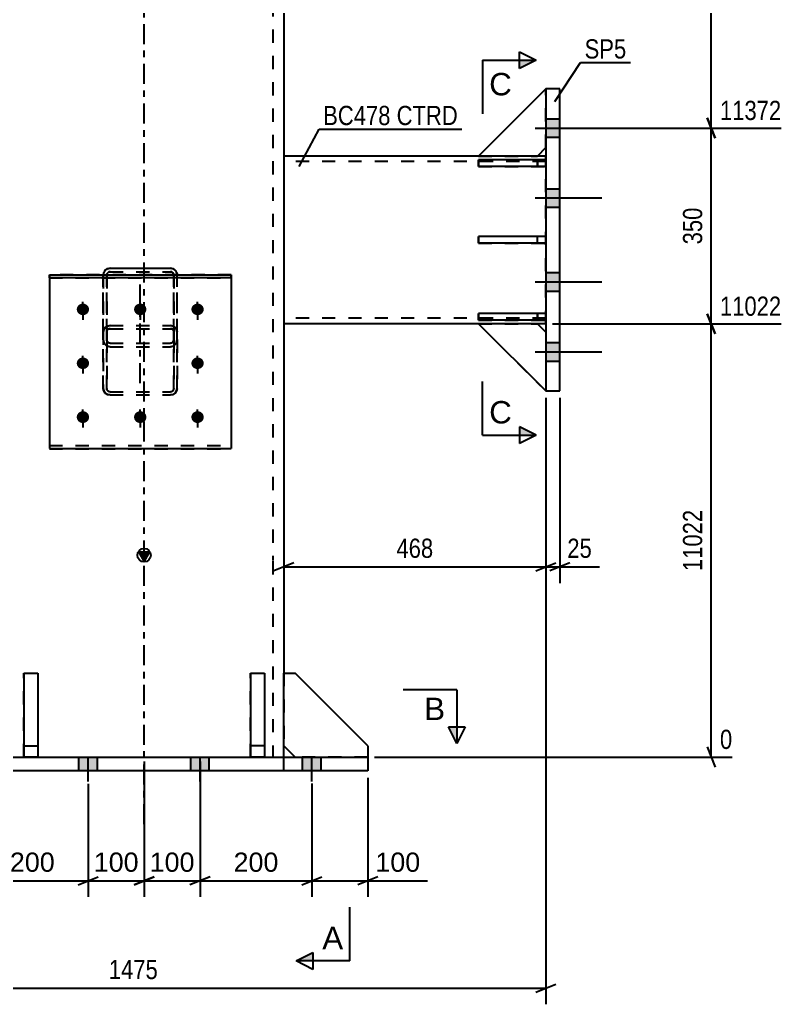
# Model space of a CAD drawing. Header units: millimetres. Extents: x -133 to 461, y -180 to 240.
# Drawn here: x -18.5 to 95.5, y -36.8 to 109.8 of the extents above; entities that cross this region are included whole.
import ezdxf

# ---------------------------------------------------------------- set-up
doc = ezdxf.new("R2010")
doc.units = ezdxf.units.MM
doc.linetypes.add('DXK_LINE_DOT2', pattern=[3.9198, 1.9599, -1.9599])
doc.linetypes.add('DXK_LINE_DOT3', pattern=[5.9187, 2.979, -0.9799, 0.9799, -0.9799])
doc.styles.add('Arial', font='ARIAL.TTF', dxfattribs={"height": 0.2})
doc.styles.add('Arial Narrow', font='ARIALN.TTF', dxfattribs={"height": 0.2})

# ---------------------------------------------------------------- blocks, each defined once
blk = doc.blocks.new('Part-284877717-3312 - 3306')
at = {"color": 2, "linetype": 'Continuous'}
for p, q in [((-14.12, 71.84), (12.96, 71.84)), ((-14.12, 71.39), (-14.12, 71.84)), ((12.96, 71.39), (-14.12, 71.39)), ((-14.12, 71.39), (-14.12, 45.94)), ((12.96, 71.84), (12.96, 71.39)), ((12.96, 71.39), (12.96, 45.94)), ((-14.12, 45.94), (12.96, 45.94))]:
    blk.add_line(p, q, dxfattribs=at)
at = {"color": 7, "linetype": 'DXK_LINE_DOT2'}
for p, q in [((-14.12, 71.84), (-14.12, 71.39)), ((12.96, 71.39), (12.96, 71.84)), ((-14.12, 46.39), (12.96, 46.39))]:
    blk.add_line(p, q, dxfattribs=at)
blk = doc.blocks.new('Part-284877717-3431 - 3306')
at = {"color": 7, "linetype": 'DXK_LINE_DOT2'}
for p, q in [((49.85, 64.53), (58.6, 64.53)), ((59.85, 54.53), (49.85, 64.53)), ((58.6, 64.53), (59.85, 63.28)), ((59.85, 63.28), (59.85, 54.53))]:
    blk.add_line(p, q, dxfattribs=at)
blk = doc.blocks.new('Part-284877717-3430 - 3306')
at = {"color": 7, "linetype": 'DXK_LINE_DOT2'}
for p, q in [((59.85, 77.53), (49.85, 77.53)), ((49.85, 77.53), (49.85, 76.53)), ((49.85, 76.53), (59.85, 76.53)), ((58.6, 76.53), (58.6, 77.53)), ((59.85, 76.53), (59.85, 77.53))]:
    blk.add_line(p, q, dxfattribs=at)
blk = doc.blocks.new('Bolt-284877717-3311 - 3306')
at = {"linetype": 'Continuous'}
for points in [[(-9.12, 67.55), (-8.93, 67.53), (-8.75, 67.47), (-8.58, 67.38), (-8.44, 67.26), (-8.32, 67.12), (-8.25, 66.95), (-8.21, 66.78), (-8.21, 66.6), (-8.25, 66.42), (-8.32, 66.26), (-8.44, 66.11), (-8.58, 65.99), (-8.75, 65.9), (-8.93, 65.84), (-9.12, 65.83), (-9.31, 65.84), (-9.49, 65.9), (-9.66, 65.99), (-9.8, 66.11), (-9.91, 66.26), (-9.99, 66.42), (-10.03, 66.6), (-10.03, 66.78), (-9.99, 66.95), (-9.91, 67.12), (-9.8, 67.26), (-9.66, 67.38), (-9.49, 67.47), (-9.31, 67.53)], [(-0.58, 67.55), (-0.39, 67.53), (-0.2, 67.47), (-0.04, 67.38), (0.1, 67.26), (0.22, 67.12), (0.29, 66.95), (0.33, 66.78), (0.33, 66.6), (0.29, 66.42), (0.22, 66.26), (0.1, 66.11), (-0.04, 65.99), (-0.2, 65.9), (-0.39, 65.84), (-0.58, 65.83), (-0.77, 65.84), (-0.95, 65.9), (-1.12, 65.99), (-1.26, 66.11), (-1.37, 66.26), (-1.45, 66.42), (-1.49, 66.6), (-1.49, 66.78), (-1.45, 66.95), (-1.37, 67.12), (-1.26, 67.26), (-1.12, 67.38), (-0.95, 67.47), (-0.77, 67.53)], [(7.96, 67.55), (8.16, 67.53), (8.34, 67.47), (8.5, 67.38), (8.65, 67.26), (8.76, 67.12), (8.84, 66.95), (8.88, 66.78), (8.88, 66.6), (8.84, 66.42), (8.76, 66.26), (8.65, 66.11), (8.5, 65.99), (8.34, 65.9), (8.16, 65.84), (7.96, 65.83), (7.77, 65.84), (7.59, 65.9), (7.43, 65.99), (7.28, 66.11), (7.17, 66.26), (7.09, 66.42), (7.05, 66.6), (7.05, 66.78), (7.09, 66.95), (7.17, 67.12), (7.28, 67.26), (7.43, 67.38), (7.59, 67.47), (7.77, 67.53)], [(-9.12, 59.52), (-8.93, 59.5), (-8.75, 59.45), (-8.58, 59.36), (-8.44, 59.24), (-8.32, 59.09), (-8.25, 58.93), (-8.21, 58.75), (-8.21, 58.57), (-8.25, 58.39), (-8.32, 58.23), (-8.44, 58.08), (-8.58, 57.96), (-8.75, 57.87), (-8.93, 57.82), (-9.12, 57.8), (-9.31, 57.82), (-9.49, 57.87), (-9.66, 57.96), (-9.8, 58.08), (-9.91, 58.23), (-9.99, 58.39), (-10.03, 58.57), (-10.03, 58.75), (-9.99, 58.93), (-9.91, 59.09), (-9.8, 59.24), (-9.66, 59.36), (-9.49, 59.45), (-9.31, 59.5)], [(7.96, 59.52), (8.16, 59.5), (8.34, 59.45), (8.5, 59.36), (8.65, 59.24), (8.76, 59.09), (8.84, 58.93), (8.88, 58.75), (8.88, 58.57), (8.84, 58.39), (8.76, 58.23), (8.65, 58.08), (8.5, 57.96), (8.34, 57.87), (8.16, 57.82), (7.96, 57.8), (7.77, 57.82), (7.59, 57.87), (7.43, 57.96), (7.28, 58.08), (7.17, 58.23), (7.09, 58.39), (7.05, 58.57), (7.05, 58.75), (7.09, 58.93), (7.17, 59.09), (7.28, 59.24), (7.43, 59.36), (7.59, 59.45), (7.77, 59.5)], [(-9.12, 51.52), (-8.93, 51.5), (-8.75, 51.44), (-8.58, 51.35), (-8.44, 51.23), (-8.32, 51.08), (-8.25, 50.91), (-8.21, 50.73), (-8.21, 50.54), (-8.25, 50.36), (-8.32, 50.19), (-8.44, 50.04), (-8.58, 49.92), (-8.75, 49.83), (-8.93, 49.77), (-9.12, 49.75), (-9.31, 49.77), (-9.49, 49.83), (-9.66, 49.92), (-9.8, 50.04), (-9.91, 50.19), (-9.99, 50.36), (-10.03, 50.54), (-10.03, 50.73), (-9.99, 50.91), (-9.91, 51.08), (-9.8, 51.23), (-9.66, 51.35), (-9.49, 51.44), (-9.31, 51.5)], [(-0.58, 51.52), (-0.39, 51.5), (-0.2, 51.44), (-0.04, 51.35), (0.1, 51.23), (0.22, 51.08), (0.29, 50.91), (0.33, 50.73), (0.33, 50.54), (0.29, 50.36), (0.22, 50.19), (0.1, 50.04), (-0.04, 49.92), (-0.2, 49.83), (-0.39, 49.77), (-0.58, 49.75), (-0.77, 49.77), (-0.95, 49.83), (-1.12, 49.92), (-1.26, 50.04), (-1.37, 50.19), (-1.45, 50.36), (-1.49, 50.54), (-1.49, 50.73), (-1.45, 50.91), (-1.37, 51.08), (-1.26, 51.23), (-1.12, 51.35), (-0.95, 51.44), (-0.77, 51.5)], [(7.96, 51.52), (8.16, 51.5), (8.34, 51.44), (8.5, 51.35), (8.65, 51.23), (8.76, 51.08), (8.84, 50.91), (8.88, 50.73), (8.88, 50.54), (8.84, 50.36), (8.76, 50.19), (8.65, 50.04), (8.5, 49.92), (8.34, 49.83), (8.16, 49.77), (7.96, 49.75), (7.77, 49.77), (7.59, 49.83), (7.43, 49.92), (7.28, 50.04), (7.17, 50.19), (7.09, 50.36), (7.05, 50.54), (7.05, 50.73), (7.09, 50.91), (7.17, 51.08), (7.28, 51.23), (7.43, 51.35), (7.59, 51.44), (7.77, 51.5)]]:
    blk.add_hatch(color=1, dxfattribs=at).paths.add_polyline_path(points)
at = {"color": 1, "linetype": 'Continuous'}
for p, q in [((-9.12, 67.51), (-9.12, 65.15)), ((-0.58, 67.51), (-0.58, 65.15)), ((7.96, 67.51), (7.96, 65.15)), ((-9.12, 59.49), (-9.12, 57.12)), ((7.96, 59.49), (7.96, 57.12)), ((-9.12, 51.46), (-9.12, 49.09)), ((-0.58, 51.46), (-0.58, 49.09)), ((7.96, 51.46), (7.96, 49.09))]:
    blk.add_line(p, q, dxfattribs=at)
blk = doc.blocks.new('Part-284877717-3434 - 3306')
at = {"color": 2, "linetype": 'Continuous'}
for p, q in [((59.85, 99.53), (49.85, 89.53)), ((58.6, 89.53), (49.85, 89.53)), ((59.85, 90.78), (58.6, 89.53))]:
    blk.add_line(p, q, dxfattribs=at)
at = {"color": 7, "linetype": 'DXK_LINE_DOT2'}
for p, q in [((59.85, 90.78), (59.85, 99.53)), ((59.85, 99.53), (59.85, 99.53)), ((59.85, 99.53), (59.85, 99.53)), ((59.85, 90.78), (59.85, 90.78)), ((59.85, 90.78), (59.85, 90.78))]:
    blk.add_line(p, q, dxfattribs=at)
blk = doc.blocks.new('Part-284877717-3314 - 3306')
at = {"color": 2, "linetype": 'Continuous'}
for p, q in [((-6.06, 71.84), (-6, 72.18)), ((-5.46, 72.75), (-5.08, 72.84)), ((-5.08, 72.84), (3.92, 72.84)), ((3.92, 72.84), (4.31, 72.75)), ((4.85, 72.18), (4.91, 71.84))]:
    blk.add_line(p, q, dxfattribs=at)
at = {"color": 7, "linetype": 'DXK_LINE_DOT2'}
for p, q in [((-5.54, 71.97), (-5.58, 71.77)), ((-5.43, 72.15), (-5.54, 71.97)), ((-5.27, 72.26), (-5.43, 72.15)), ((-5.08, 72.3), (-5.27, 72.26)), ((-5.08, 72.3), (3.92, 72.3)), ((4.11, 72.26), (3.92, 72.3)), ((4.28, 72.15), (4.11, 72.26)), ((4.38, 71.97), (4.28, 72.15)), ((4.42, 71.77), (4.38, 71.97)), ((-6.08, 71.77), (-6.06, 71.84)), ((-6.08, 62.19), (-6.08, 71.77)), ((-6.08, 71.77), (-6.08, 63.34)), ((-5.58, 71.77), (-5.58, 62.19)), ((-5.58, 63.34), (-5.58, 71.77)), ((4.42, 71.77), (4.42, 62.19)), ((4.42, 63.34), (4.42, 71.77)), ((4.91, 71.84), (4.92, 71.77)), ((4.92, 62.19), (4.92, 71.77)), ((4.92, 63.34), (4.92, 71.77)), ((-6, 63.7), (-6.08, 63.34)), ((-6.08, 63.34), (-6.08, 54.89)), ((-5.78, 64.01), (-6, 63.7)), ((-5.46, 64.21), (-5.78, 64.01)), ((-5.58, 63.34), (-5.54, 63.52)), ((-5.58, 54.89), (-5.58, 63.34)), ((-5.54, 63.52), (-5.43, 63.68)), ((-5.08, 64.28), (-5.46, 64.21)), ((-5.43, 63.68), (-5.27, 63.78)), ((-5.27, 63.78), (-5.08, 63.81)), ((-5.08, 64.28), (3.92, 64.28)), ((-5.08, 63.81), (3.92, 63.81)), ((4.31, 64.21), (3.92, 64.28)), ((3.92, 63.81), (4.11, 63.78)), ((4.11, 63.78), (4.28, 63.68)), ((4.28, 63.68), (4.38, 63.52)), ((4.63, 64.01), (4.31, 64.21)), ((4.38, 63.52), (4.42, 63.34)), ((4.42, 54.89), (4.42, 63.34)), ((4.85, 63.7), (4.63, 64.01)), ((4.92, 63.34), (4.85, 63.7)), ((4.92, 54.89), (4.92, 63.34)), ((-6.08, 54.89), (-6.08, 62.19)), ((-6, 61.79), (-6.08, 62.19)), ((-5.58, 62.19), (-5.58, 54.89)), ((-5.58, 62.19), (-5.54, 61.99)), ((-5.54, 61.99), (-5.43, 61.82)), ((-5.43, 61.82), (-5.27, 61.7)), ((-5.27, 61.7), (-5.08, 61.66)), ((-5.08, 61.66), (3.92, 61.66)), ((3.92, 61.66), (4.11, 61.7)), ((4.11, 61.7), (4.28, 61.82)), ((4.28, 61.82), (4.38, 61.99)), ((4.38, 61.99), (4.42, 62.19)), ((4.42, 62.19), (4.42, 54.89)), ((4.92, 62.19), (4.85, 61.79)), ((4.92, 62.19), (4.92, 54.89)), ((-5.08, 61.13), (-5.46, 61.21)), ((-5.08, 61.13), (3.92, 61.13)), ((4.31, 61.21), (3.92, 61.13)), ((-6.08, 54.89), (-6, 54.53)), ((-6, 54.53), (-5.78, 54.22)), ((-5.54, 54.71), (-5.58, 54.89)), ((-5.43, 54.56), (-5.54, 54.71)), ((-5.27, 54.45), (-5.43, 54.56)), ((-5.08, 54.42), (-5.27, 54.45)), ((-5.08, 54.42), (3.92, 54.42)), ((4.11, 54.45), (3.92, 54.42)), ((4.28, 54.56), (4.11, 54.45)), ((4.38, 54.71), (4.28, 54.56)), ((4.42, 54.89), (4.38, 54.71)), ((4.63, 54.22), (4.85, 54.53)), ((4.85, 54.53), (4.92, 54.89)), ((-5.78, 54.22), (-5.46, 54.02)), ((-5.46, 54.02), (-5.08, 53.95)), ((-5.08, 53.95), (3.92, 53.95)), ((3.92, 53.95), (4.31, 54.02)), ((4.31, 54.02), (4.63, 54.22))]:
    blk.add_line(p, q, dxfattribs=at)
at = {"color": 2, "linetype": 'Continuous'}
for centre, start, end in [((-5.03, 71.81), 114.32, 159.2417), ((3.88, 71.81), 20.7583, 65.6801)]:
    blk.add_arc(centre, 1.03, start, end, dxfattribs=at)
at = {"color": 7, "linetype": 'DXK_LINE_DOT2'}
for centre, start, end in [((-5.03, 62.15), 200.7583, 245.6801), ((3.88, 62.15), 294.32, 339.2417)]:
    blk.add_arc(centre, 1.03, start, end, dxfattribs=at)
blk = doc.blocks.new('Bolt-284877717-3463 - 3306')
at = {"linetype": 'Continuous'}
for points in [[(-23.63, 0), (-26.38, 0), (-26.38, -2.08), (-23.63, -2.08)], [(-23.63, 0), (-26.38, 0), (-26.38, -2.08), (-23.63, -2.08)], [(-6.96, 0), (-9.71, 0), (-9.71, -2.08), (-6.96, -2.08)], [(-6.96, 0), (-9.71, 0), (-9.71, -2.08), (-6.96, -2.08)], [(9.71, 0), (6.96, 0), (6.96, -2.08), (9.71, -2.08)], [(9.71, 0), (6.96, 0), (6.96, -2.08), (9.71, -2.08)], [(26.37, 0), (23.62, 0), (23.62, -2.08), (26.37, -2.08)], [(26.37, 0), (23.62, 0), (23.62, -2.08), (26.37, -2.08)]]:
    blk.add_hatch(color=1, dxfattribs=at).paths.add_polyline_path(points)
at = {"color": 1, "linetype": 'Continuous'}
for p, q in [((-26.38, -2.08), (-26.38, 0)), ((-26.38, -2.08), (-26.38, 0)), ((-25, -3.67), (-25, 0)), ((-25, -3.67), (-25, 0)), ((-23.63, -2.08), (-23.63, 0)), ((-23.63, -2.08), (-23.63, 0)), ((-9.71, -2.08), (-9.71, 0)), ((-9.71, -2.08), (-9.71, 0)), ((-8.33, -3.67), (-8.33, 0)), ((-8.33, -3.67), (-8.33, 0)), ((-6.96, -2.08), (-6.96, 0)), ((-6.96, -2.08), (-6.96, 0)), ((6.96, -2.08), (6.96, 0)), ((6.96, -2.08), (6.96, 0)), ((8.33, -3.67), (8.33, 0)), ((8.33, -3.67), (8.33, 0)), ((9.71, -2.08), (9.71, 0)), ((9.71, -2.08), (9.71, 0)), ((23.62, -2.08), (23.62, 0)), ((23.62, -2.08), (23.62, 0)), ((25, -3.67), (25, 0)), ((25, -3.67), (25, 0)), ((26.37, -2.08), (26.37, 0)), ((26.37, -2.08), (26.37, 0))]:
    blk.add_line(p, q, dxfattribs=at)
blk = doc.blocks.new('Part-284877717-3394 - 3306')
at = {"color": 7, "linetype": 'DXK_LINE_DOT2'}
for p, q in [((20.83, 1.67), (20.83, 12.5)), ((20.83, 12.5), (22.5, 12.5)), ((22.5, 12.5), (33.33, 1.67)), ((22.5, 0), (20.83, 1.67)), ((33.33, 1.67), (33.33, 0)), ((33.33, 0), (22.5, 0))]:
    blk.add_line(p, q, dxfattribs=at)
blk = doc.blocks.new('Part-284877717-3392 - 3306')
at = {"color": 2, "linetype": 'Continuous'}
for p, q in [((49.85, 89.53), (20.83, 89.53)), ((59.85, 89.53), (58.6, 89.53)), ((49.85, 64.53), (20.83, 64.53)), ((59.85, 64.53), (58.6, 64.53))]:
    blk.add_line(p, q, dxfattribs=at)
at = {"color": 7, "linetype": 'DXK_LINE_DOT2'}
for p, q in [((20.83, 89.53), (20.83, 64.53)), ((58.6, 89.53), (49.85, 89.53)), ((59.85, 64.53), (59.85, 89.53)), ((59.85, 88.7), (20.83, 88.7)), ((59.85, 65.37), (20.83, 65.37)), ((58.6, 64.53), (49.85, 64.53))]:
    blk.add_line(p, q, dxfattribs=at)
blk = doc.blocks.new('Part-284877717-3393 - 3306')
at = {"color": 7, "linetype": 'DXK_LINE_DOT2'}
for p, q in [((15.83, 0), (15.83, 12.5)), ((15.83, 12.5), (17.92, 12.5)), ((17.92, 12.5), (17.92, 0)), ((17.92, 1.67), (15.83, 1.67)), ((17.92, 0), (15.83, 0))]:
    blk.add_line(p, q, dxfattribs=at)
blk = doc.blocks.new('Bolt-284877717-3464 - 3306')
at = {"color": 1, "linetype": 'DXK_LINE_DOT2'}
for p, q in [((-9.12, 65.86), (-9.12, 68.22)), ((-0.58, 65.86), (-0.58, 68.22)), ((7.96, 65.86), (7.96, 68.22)), ((-9.12, 57.83), (-9.12, 60.2)), ((7.96, 57.83), (7.96, 60.2)), ((-9.12, 49.81), (-9.12, 52.17)), ((-0.58, 49.81), (-0.58, 52.17)), ((7.96, 49.81), (7.96, 52.17))]:
    blk.add_line(p, q, dxfattribs=at)
blk = doc.blocks.new('Bolt-284877717-3469 - 3306')
at = {"linetype": 'Continuous'}
for points in [[(59.85, 95.07), (59.85, 92.32), (61.94, 92.32), (61.94, 95.07)], [(59.85, 95.07), (59.85, 92.32), (61.94, 92.32), (61.94, 95.07)], [(59.85, 95.07), (59.85, 92.32), (61.94, 92.32), (61.94, 95.07)], [(59.85, 84.66), (59.85, 81.91), (61.94, 81.91), (61.94, 84.66)], [(59.85, 84.66), (59.85, 81.91), (61.94, 81.91), (61.94, 84.66)], [(59.85, 72.16), (59.85, 69.41), (61.94, 69.41), (61.94, 72.16)], [(59.85, 72.16), (59.85, 69.41), (61.94, 69.41), (61.94, 72.16)], [(59.85, 61.74), (59.85, 58.99), (61.94, 58.99), (61.94, 61.74)], [(59.85, 61.74), (59.85, 58.99), (61.94, 58.99), (61.94, 61.74)], [(59.85, 61.74), (59.85, 58.99), (61.94, 58.99), (61.94, 61.74)]]:
    blk.add_hatch(color=1, dxfattribs=at).paths.add_polyline_path(points)
at = {"color": 1, "linetype": 'Continuous'}
for p, q in [((59.85, 95.07), (61.94, 95.07)), ((59.85, 95.07), (61.94, 95.07)), ((59.85, 95.07), (61.94, 95.07)), ((58.27, 93.7), (68.19, 93.7)), ((58.27, 93.7), (68.19, 93.7)), ((58.27, 93.7), (68.19, 93.7)), ((59.85, 92.32), (61.94, 92.32)), ((59.85, 92.32), (61.94, 92.32)), ((59.85, 92.32), (61.94, 92.32)), ((59.85, 84.66), (61.94, 84.66)), ((59.85, 84.66), (61.94, 84.66)), ((58.27, 83.28), (68.19, 83.28)), ((58.27, 83.28), (68.19, 83.28)), ((59.85, 81.91), (61.94, 81.91)), ((59.85, 81.91), (61.94, 81.91)), ((59.85, 72.16), (61.94, 72.16)), ((59.85, 72.16), (61.94, 72.16)), ((58.27, 70.78), (68.19, 70.78)), ((58.27, 70.78), (68.19, 70.78)), ((59.85, 69.41), (61.94, 69.41)), ((59.85, 69.41), (61.94, 69.41)), ((59.85, 61.74), (61.94, 61.74)), ((59.85, 61.74), (61.94, 61.74)), ((59.85, 61.74), (61.94, 61.74)), ((58.27, 60.37), (68.19, 60.37)), ((58.27, 60.37), (68.19, 60.37)), ((58.27, 60.37), (68.19, 60.37)), ((59.85, 58.99), (61.94, 58.99)), ((59.85, 58.99), (61.94, 58.99)), ((59.85, 58.99), (61.94, 58.99))]:
    blk.add_line(p, q, dxfattribs=at)
blk = doc.blocks.new('Part-284877717-3409 - 3306')
at = {"color": 2, "linetype": 'Continuous'}
for p, q in [((59.85, 99.53), (59.85, 54.53)), ((61.94, 99.53), (59.85, 99.53)), ((61.94, 54.53), (61.94, 99.53)), ((59.85, 54.53), (61.94, 54.53))]:
    blk.add_line(p, q, dxfattribs=at)
blk = doc.blocks.new('Part-284877717-3425 - 3306')
at = {"color": 2, "linetype": 'Continuous'}
for p, q in [((49.85, 87.99), (49.85, 88.99)), ((59.85, 88.99), (49.85, 88.99)), ((59.85, 88.99), (59.85, 87.99)), ((59.85, 87.99), (49.85, 87.99))]:
    blk.add_line(p, q, dxfattribs=at)
at = {"color": 7, "linetype": 'DXK_LINE_DOT2'}
for p, q in [((58.6, 87.99), (58.6, 88.99)), ((59.85, 88.99), (59.85, 88.99)), ((59.85, 88.99), (59.85, 88.99)), ((59.85, 87.99), (59.85, 87.99)), ((59.85, 87.99), (59.85, 87.99))]:
    blk.add_line(p, q, dxfattribs=at)
blk = doc.blocks.new('Part-284877717-3426 - 3306')
at = {"color": 2, "linetype": 'Continuous'}
for p, q in [((49.85, 65.07), (49.85, 66.07)), ((59.85, 66.07), (49.85, 66.07)), ((59.85, 66.07), (59.85, 65.07)), ((59.85, 65.07), (49.85, 65.07))]:
    blk.add_line(p, q, dxfattribs=at)
at = {"color": 7, "linetype": 'DXK_LINE_DOT2'}
for p, q in [((58.6, 65.07), (58.6, 66.07)), ((59.85, 66.07), (59.85, 66.07)), ((59.85, 66.07), (59.85, 66.07)), ((59.85, 65.07), (59.85, 65.07)), ((59.85, 65.07), (59.85, 65.07))]:
    blk.add_line(p, q, dxfattribs=at)
blk = doc.blocks.new('Part-284877717-3427 - 3306')
at = {"color": 2, "linetype": 'Continuous'}
for p, q in [((49.85, 76.53), (49.85, 77.53)), ((59.85, 77.53), (49.85, 77.53)), ((59.85, 76.53), (49.85, 76.53)), ((59.85, 77.53), (59.85, 76.53))]:
    blk.add_line(p, q, dxfattribs=at)
at = {"color": 7, "linetype": 'DXK_LINE_DOT2'}
for p, q in [((58.6, 76.53), (58.6, 77.53)), ((59.85, 77.53), (59.85, 77.53)), ((59.85, 77.53), (59.85, 77.53)), ((59.85, 76.53), (59.85, 76.53)), ((59.85, 76.53), (59.85, 76.53))]:
    blk.add_line(p, q, dxfattribs=at)
blk = doc.blocks.new('Part-284877717-3428 - 3306')
at = {"color": 7, "linetype": 'DXK_LINE_DOT2'}
for p, q in [((59.85, 88.99), (49.85, 88.99)), ((49.85, 88.99), (49.85, 87.99)), ((58.6, 88.99), (58.6, 87.99)), ((59.85, 87.99), (59.85, 88.99)), ((49.85, 87.99), (59.85, 87.99))]:
    blk.add_line(p, q, dxfattribs=at)
blk = doc.blocks.new('Part-284877717-3429 - 3306')
at = {"color": 7, "linetype": 'DXK_LINE_DOT2'}
for p, q in [((59.85, 66.07), (49.85, 66.07)), ((49.85, 66.07), (49.85, 65.07)), ((58.6, 66.07), (58.6, 65.07)), ((59.85, 65.07), (59.85, 66.07)), ((49.85, 65.07), (59.85, 65.07))]:
    blk.add_line(p, q, dxfattribs=at)
blk = doc.blocks.new('Part-284877717-3432 - 3306')
at = {"color": 2, "linetype": 'Continuous'}
for p, q in [((49.85, 64.53), (59.85, 54.53)), ((58.6, 64.53), (49.85, 64.53)), ((58.6, 64.53), (59.85, 63.28))]:
    blk.add_line(p, q, dxfattribs=at)
at = {"color": 7, "linetype": 'DXK_LINE_DOT2'}
for p, q in [((59.85, 63.28), (59.85, 54.53)), ((59.85, 63.28), (59.85, 63.28)), ((59.85, 54.53), (59.85, 54.53))]:
    blk.add_line(p, q, dxfattribs=at)
blk = doc.blocks.new('Part-284877717-3433 - 3306')
at = {"color": 7, "linetype": 'DXK_LINE_DOT2'}
for p, q in [((59.85, 99.53), (49.85, 89.53)), ((59.85, 90.78), (59.85, 99.53)), ((49.85, 89.53), (58.6, 89.53)), ((58.6, 89.53), (59.85, 90.78))]:
    blk.add_line(p, q, dxfattribs=at)
blk = doc.blocks.new('Part-284877717-3451 - 3306')
at = {"color": 7, "linetype": 'DXK_LINE_DOT2'}
for p, q in [((-6, 72.18), (-6.08, 71.77)), ((-5.58, 71.77), (-5.54, 71.97)), ((-5.54, 71.97), (-5.43, 72.15)), ((-5.08, 72.83), (-5.46, 72.75)), ((-5.43, 72.15), (-5.27, 72.26)), ((-5.27, 72.26), (-5.08, 72.3)), ((-5.08, 72.83), (3.92, 72.83)), ((-5.08, 72.3), (3.92, 72.3)), ((4.31, 72.75), (3.92, 72.83)), ((3.92, 72.3), (4.11, 72.26)), ((4.11, 72.26), (4.28, 72.15)), ((4.28, 72.15), (4.39, 71.97)), ((4.39, 71.97), (4.42, 71.77)), ((4.92, 71.77), (4.85, 72.18)), ((-6.08, 63.34), (-6.08, 71.77)), ((-6.08, 71.77), (-6.08, 62.19)), ((-5.58, 63.34), (-5.58, 71.77)), ((-5.58, 62.19), (-5.58, 71.77)), ((4.42, 63.34), (4.42, 71.77)), ((4.42, 62.19), (4.42, 71.77)), ((4.92, 63.34), (4.92, 71.77)), ((4.92, 62.19), (4.92, 71.77)), ((-6.08, 63.34), (-6, 63.7)), ((-6.08, 54.89), (-6.08, 63.34)), ((-6, 63.7), (-5.78, 64.01)), ((-5.78, 64.01), (-5.46, 64.21)), ((-5.54, 63.52), (-5.58, 63.34)), ((-5.58, 54.89), (-5.58, 63.34)), ((-5.43, 63.68), (-5.54, 63.52)), ((-5.46, 64.21), (-5.08, 64.28)), ((-5.27, 63.78), (-5.43, 63.68)), ((-5.08, 63.81), (-5.27, 63.78)), ((-5.08, 64.28), (3.92, 64.28)), ((-5.08, 63.81), (3.92, 63.81)), ((3.92, 64.28), (4.31, 64.21)), ((4.11, 63.78), (3.92, 63.81)), ((4.28, 63.68), (4.11, 63.78)), ((4.39, 63.52), (4.28, 63.68)), ((4.31, 64.21), (4.63, 64.01)), ((4.42, 63.34), (4.39, 63.52)), ((4.42, 54.89), (4.42, 63.34)), ((4.63, 64.01), (4.85, 63.7)), ((4.85, 63.7), (4.92, 63.34)), ((4.92, 54.89), (4.92, 63.34)), ((-6.08, 54.89), (-6.08, 62.19)), ((-6.08, 62.19), (-6, 61.78)), ((-5.58, 54.89), (-5.58, 62.19)), ((-5.54, 61.99), (-5.58, 62.19)), ((-5.43, 61.82), (-5.54, 61.99)), ((-5.27, 61.7), (-5.43, 61.82)), ((-5.08, 61.66), (-5.27, 61.7)), ((-5.08, 61.66), (3.92, 61.66)), ((4.11, 61.7), (3.92, 61.66)), ((4.28, 61.82), (4.11, 61.7)), ((4.39, 61.99), (4.28, 61.82)), ((4.42, 62.19), (4.39, 61.99)), ((4.42, 54.89), (4.42, 62.19)), ((4.85, 61.78), (4.92, 62.19)), ((4.92, 54.89), (4.92, 62.19)), ((-5.46, 61.21), (-5.08, 61.13)), ((-5.08, 61.13), (3.92, 61.13)), ((3.92, 61.13), (4.31, 61.21)), ((-6, 54.53), (-6.08, 54.89)), ((-5.78, 54.22), (-6, 54.53)), ((-5.58, 54.89), (-5.54, 54.71)), ((-5.54, 54.71), (-5.43, 54.55)), ((-5.43, 54.55), (-5.27, 54.45)), ((-5.27, 54.45), (-5.08, 54.42)), ((-5.08, 54.42), (3.92, 54.42)), ((3.92, 54.42), (4.11, 54.45)), ((4.11, 54.45), (4.28, 54.55)), ((4.28, 54.55), (4.39, 54.71)), ((4.39, 54.71), (4.42, 54.89)), ((4.85, 54.53), (4.63, 54.22)), ((4.92, 54.89), (4.85, 54.53)), ((-5.46, 54.02), (-5.78, 54.22)), ((-5.08, 53.95), (-5.46, 54.02)), ((-5.08, 53.95), (3.92, 53.95)), ((4.31, 54.02), (3.92, 53.95)), ((4.63, 54.22), (4.31, 54.02))]:
    blk.add_line(p, q, dxfattribs=at)
at = {"color": 7, "linetype": 'DXK_LINE_DOT3'}
blk.add_line((-0.58, 55.69), (-0.58, 70.4), dxfattribs=at)
at = {"color": 7, "linetype": 'DXK_LINE_DOT2'}
for centre, start, end in [((-5.03, 71.81), 114.3199, 159.2417), ((3.88, 71.81), 20.7583, 65.68), ((-5.03, 62.15), 200.7583, 245.68), ((3.88, 62.15), 294.3199, 339.2417)]:
    blk.add_arc(centre, 1.03, start, end, dxfattribs=at)
blk = doc.blocks.new('Part-284877717-3470 - 3306')
at = {"linetype": 'Continuous'}
blk.add_hatch(color=2, dxfattribs=at).paths.add_polyline_path([(0, 29.17), (-0.8, 30.57), (0.8, 30.57)])
at = {"color": 7, "linetype": 'DXK_LINE_DOT3'}
for p, q in [((0, 29.27), (0, 116.2)), ((0, -10), (0, 29.17))]:
    blk.add_line(p, q, dxfattribs=at)
at = {"color": 7, "linetype": 'DXK_LINE_DOT2'}
for p, q in [((19.17, 116.2), (19.17, 29.27)), ((19.17, 29.17), (19.17, 0)), ((20.83, 12.5), (20.83, 1.67)), ((-20.83, 0), (20.83, 0))]:
    blk.add_line(p, q, dxfattribs=at)
at = {"color": 2, "linetype": 'Continuous'}
for p, q in [((20.83, 116.2), (20.83, 29.27)), ((0, 29.17), (-0.8, 30.57)), ((-0.8, 30.57), (0.8, 30.57)), ((0.8, 30.57), (0, 29.17)), ((20.83, 29.17), (20.83, 12.5)), ((20.83, 0), (20.83, 1.67))]:
    blk.add_line(p, q, dxfattribs=at)
blk.add_circle((0, 30.07), 1, dxfattribs=at)
blk = doc.blocks.new('Part-284877717-3475 - 3306')
at = {"color": 2, "linetype": 'Continuous'}
for p, q in [((-33.33, 0), (33.33, 0)), ((-33.33, -2.08), (-33.33, 0)), ((-20.83, -2.08), (-20.83, 0)), ((20.83, -2.08), (20.83, 0)), ((33.33, 0), (33.33, -2.08)), ((33.33, -2.08), (-33.33, -2.08))]:
    blk.add_line(p, q, dxfattribs=at)
blk = doc.blocks.new('Part-284877717-3477 - 3306')
at = {"color": 2, "linetype": 'Continuous'}
for p, q in [((-17.92, 12.5), (-17.92, 0)), ((-17.92, 12.5), (-15.83, 12.5)), ((-15.83, 12.5), (-15.83, 0)), ((-17.92, 1.67), (-15.83, 1.67)), ((-17.92, 0), (-15.83, 0))]:
    blk.add_line(p, q, dxfattribs=at)
blk = doc.blocks.new('Part-284877717-3479 - 3306')
at = {"color": 7, "linetype": 'DXK_LINE_DOT2'}
for p, q in [((-17.92, 0), (-17.92, 12.5)), ((-17.92, 12.5), (-15.83, 12.5)), ((-15.83, 12.5), (-15.83, 0)), ((-17.92, 1.67), (-15.83, 1.67)), ((-15.83, 0), (-17.92, 0))]:
    blk.add_line(p, q, dxfattribs=at)
blk = doc.blocks.new('Part-284877717-3480 - 3306')
at = {"color": 2, "linetype": 'Continuous'}
for p, q in [((20.83, 1.67), (20.83, 12.5)), ((20.83, 12.5), (22.5, 12.5)), ((33.33, 1.67), (22.5, 12.5)), ((22.5, 0), (20.83, 1.67)), ((33.33, 1.67), (33.33, 0))]:
    blk.add_line(p, q, dxfattribs=at)
at = {"color": 7, "linetype": 'DXK_LINE_DOT2'}
blk.add_line((33.33, 0), (22.5, 0), dxfattribs=at)
blk = doc.blocks.new('Part-284877717-3481 - 3306')
at = {"color": 2, "linetype": 'Continuous'}
for p, q in [((15.83, 12.5), (15.83, 0)), ((15.83, 12.5), (17.92, 12.5)), ((17.92, 12.5), (17.92, 0)), ((17.92, 1.67), (15.83, 1.67)), ((15.83, 0), (17.92, 0))]:
    blk.add_line(p, q, dxfattribs=at)
blk = doc.blocks.new('Part-284877717-3494 - 3306')
at = {"color": 7, "linetype": 'DXK_LINE_DOT2'}
for p, q in [((12.96, 71.84), (-14.12, 71.84)), ((-14.12, 71.84), (-14.12, 71.38)), ((-14.12, 71.84), (-14.12, 45.93)), ((-14.12, 71.38), (12.96, 71.38)), ((12.96, 71.38), (12.96, 71.84)), ((12.96, 71.84), (12.96, 45.93)), ((-14.12, 46.39), (12.96, 46.39)), ((-14.12, 45.93), (12.96, 45.93))]:
    blk.add_line(p, q, dxfattribs=at)
blk = doc.blocks.new('StraightDimension-284877717-3616 - 3306')
at = {"color": 7, "linetype": 'Continuous'}
for p, q in [((-63.06, 53.53), (-63.06, -36.84)), ((59.85, 53.53), (59.85, -36.84)), ((-61.56, -33.84), (-64.56, -35.04)), ((-63.06, -34.44), (59.85, -34.44)), ((58.35, -35.04), (61.35, -33.84))]:
    blk.add_line(p, q, dxfattribs=at)
at = {"color": 0}
blk.add_wipeout([(2.65, -33.69), (2.65, -29.49), (-5.86, -29.49), (-5.86, -33.69)], dxfattribs=at)
at = {"color": 3, "style": 'Arial Narrow'}
blk.add_text('1475', height=2.863, dxfattribs=at).set_placement((-5.26, -33.09))
blk = doc.blocks.new('StraightDimension-284877717-3644 - 3306')
at = {"color": 7, "linetype": 'Continuous'}
for p, q in [((59.85, 53.53), (59.85, 25.92)), ((61.94, 53.53), (61.94, 25.92)), ((58.35, 27.72), (61.35, 28.92)), ((59.85, 28.32), (61.94, 28.32)), ((63.44, 28.92), (60.44, 27.72)), ((61.94, 28.32), (67.84, 28.32)), ((61.94, 28.32), (67.84, 28.32))]:
    blk.add_line(p, q, dxfattribs=at)
at = {"color": 0}
blk.add_wipeout([(67.32, 29.07), (67.32, 33.27), (62.46, 33.27), (62.46, 29.07)], dxfattribs=at)
at = {"color": 3, "style": 'Arial Narrow'}
blk.add_text('25', height=2.863, dxfattribs=at).set_placement((63.06, 29.67))
blk = doc.blocks.new('StraightDimension-284877717-3660 - 3306')
at = {"color": 7, "linetype": 'Continuous'}
for p, q in [((20.83, 63.53), (20.83, 25.92)), ((59.85, 53.53), (59.85, 25.92)), ((22.33, 28.92), (19.33, 27.72)), ((20.83, 28.32), (59.85, 28.32)), ((58.35, 27.72), (61.35, 28.92))]:
    blk.add_line(p, q, dxfattribs=at)
at = {"color": 0}
blk.add_wipeout([(43.69, 29.07), (43.69, 33.27), (37, 33.27), (37, 29.07)], dxfattribs=at)
at = {"color": 3, "style": 'Arial Narrow'}
blk.add_text('468', height=2.863, dxfattribs=at).set_placement((37.6, 29.67))
blk = doc.blocks.new('StraightDimension-284877717-3826 - 3306')
at = {"color": 7, "linetype": 'Continuous'}
for p, q in [((85.11, 137.03), (83.91, 140.03)), ((61.42, 138.53), (94.95, 138.53)), ((84.51, 93.7), (84.51, 138.53)), ((83.91, 95.2), (85.11, 92.2)), ((62.94, 93.7), (94.95, 93.7))]:
    blk.add_line(p, q, dxfattribs=at)
at = {"color": 0}
blk.add_wipeout([(83.76, 120.37), (79.56, 120.37), (79.56, 111.86), (83.76, 111.86)], dxfattribs=at)
at = {"color": 3, "style": 'Arial Narrow'}
blk.add_text('2840', height=2.863, rotation=90.0002, dxfattribs=at).set_placement((83.16, 112.46))
at = {"color": 0, "linetype": 'Continuous'}
blk.add_wipeout([(95.55, 139.13), (95.55, 143.33), (85.21, 143.33), (85.21, 139.13)], dxfattribs=at)
at = {"color": 3, "linetype": 'Continuous', "style": 'Arial Narrow'}
blk.add_text('14212', height=2.863, dxfattribs=at).set_placement((85.81, 139.73))
blk = doc.blocks.new('StraightDimension-284877717-3833 - 3306')
at = {"color": 7, "linetype": 'Continuous'}
for p, q in [((85.11, 92.2), (83.91, 95.2)), ((62.94, 93.7), (94.95, 93.7)), ((84.51, 64.53), (84.51, 93.7)), ((83.91, 66.03), (85.11, 63.03)), ((60.85, 64.53), (94.95, 64.53))]:
    blk.add_line(p, q, dxfattribs=at)
at = {"color": 0}
blk.add_wipeout([(83.76, 82.46), (79.56, 82.46), (79.56, 75.77), (83.76, 75.77)], dxfattribs=at)
at = {"color": 3, "style": 'Arial Narrow'}
blk.add_text('350', height=2.863, rotation=90.0002, dxfattribs=at).set_placement((83.16, 76.37))
at = {"color": 0, "linetype": 'Continuous'}
blk.add_wipeout([(95.55, 94.3), (95.55, 98.5), (85.21, 98.5), (85.21, 94.3)], dxfattribs=at)
at = {"color": 3, "linetype": 'Continuous', "style": 'Arial Narrow'}
blk.add_text('11372', height=2.863, dxfattribs=at).set_placement((85.81, 94.9))
blk = doc.blocks.new('StraightDimension-284877717-3841 - 3306')
at = {"color": 7, "linetype": 'Continuous'}
for p, q in [((85.11, 63.03), (83.91, 66.03)), ((60.85, 64.53), (94.95, 64.53)), ((84.51, 0), (84.51, 64.53)), ((83.91, 1.5), (85.11, -1.5)), ((34.33, 0), (87.63, 0))]:
    blk.add_line(p, q, dxfattribs=at)
at = {"color": 0}
blk.add_wipeout([(83.76, 37.44), (79.56, 37.44), (79.56, 27.1), (83.76, 27.1)], dxfattribs=at)
at = {"color": 3, "style": 'Arial Narrow'}
blk.add_text('11022', height=2.863, rotation=90.0002, dxfattribs=at).set_placement((83.16, 27.7))
at = {"color": 0, "linetype": 'Continuous'}
for points in [[(95.55, 65.13), (95.55, 69.33), (85.21, 69.33), (85.21, 65.13)], [(88.23, 0.6), (88.23, 4.8), (85.21, 4.8), (85.21, 0.6)]]:
    blk.add_wipeout(points, dxfattribs=at)
at = {"color": 3, "linetype": 'Continuous', "style": 'Arial Narrow'}
for s, height, p in [('11022', 2.863, (85.81, 65.73)), ('0', 2.86, (85.81, 1.2))]:
    blk.add_text(s, height=height, dxfattribs=at).set_placement(p)
blk = doc.blocks.new('StraightDimension-284877717-3886 - 3306')
at = {"color": 7, "linetype": 'Continuous'}
for p, q in [((25, -3.93), (25, -20.85)), ((33.33, -3.08), (33.33, -20.85)), ((23.5, -19.05), (26.5, -17.85)), ((25, -18.45), (33.33, -18.45)), ((34.83, -17.85), (31.83, -19.05)), ((33.33, -18.45), (42.25, -18.45)), ((33.33, -18.45), (42.25, -18.45))]:
    blk.add_line(p, q, dxfattribs=at)
at = {"color": 0}
blk.add_wipeout([(41.73, -17.7), (41.73, -13.5), (33.86, -13.5), (33.86, -17.7)], dxfattribs=at)
at = {"color": 3, "style": 'Arial'}
blk.add_text('100', height=2.865, dxfattribs=at).set_placement((34.46, -17.1))
blk = doc.blocks.new('StraightDimension-284877717-3900 - 3306')
at = {"color": 7, "linetype": 'Continuous'}
for p, q in [((8.33, -0.69), (8.33, -20.85)), ((25, -3.93), (25, -20.85)), ((9.83, -17.85), (6.83, -19.05)), ((8.33, -18.45), (25, -18.45)), ((23.5, -19.05), (26.5, -17.85))]:
    blk.add_line(p, q, dxfattribs=at)
at = {"color": 0}
blk.add_wipeout([(20.6, -17.7), (20.6, -13.5), (12.73, -13.5), (12.73, -17.7)], dxfattribs=at)
at = {"color": 3, "style": 'Arial'}
blk.add_text('200', height=2.865, dxfattribs=at).set_placement((13.33, -17.1))
blk = doc.blocks.new('StraightDimension-284877717-3907 - 3306')
at = {"color": 7, "linetype": 'Continuous'}
for p, q in [((0, -0.69), (0, -20.85)), ((8.33, -0.69), (8.33, -20.85)), ((-1.5, -19.05), (1.5, -17.85)), ((0, -18.45), (8.33, -18.45)), ((9.83, -17.85), (6.83, -19.05))]:
    blk.add_line(p, q, dxfattribs=at)
at = {"color": 0}
blk.add_wipeout([(8.1, -17.7), (8.1, -13.5), (0.23, -13.5), (0.23, -17.7)], dxfattribs=at)
at = {"color": 3, "style": 'Arial'}
blk.add_text('100', height=2.865, dxfattribs=at).set_placement((0.83, -17.1))
blk = doc.blocks.new('StraightDimension-284877717-3924 - 3306')
at = {"color": 7, "linetype": 'Continuous'}
for p, q in [((0, -0.69), (0, -20.85)), ((-8.33, -4.01), (-8.33, -20.85)), ((-9.83, -19.05), (-6.83, -17.85)), ((-8.33, -18.45), (0, -18.45)), ((1.5, -17.85), (-1.5, -19.05))]:
    blk.add_line(p, q, dxfattribs=at)
at = {"color": 0}
blk.add_wipeout([(-0.23, -17.7), (-0.23, -13.5), (-8.1, -13.5), (-8.1, -17.7)], dxfattribs=at)
at = {"color": 3, "style": 'Arial'}
blk.add_text('100', height=2.865, dxfattribs=at).set_placement((-7.5, -17.1))
blk = doc.blocks.new('StraightDimension-284877717-3941 - 3306')
at = {"color": 7, "linetype": 'Continuous'}
for p, q in [((-25, -4.01), (-25, -20.85)), ((-8.33, -4.01), (-8.33, -20.85)), ((-23.5, -17.85), (-26.5, -19.05)), ((-25, -18.45), (-8.33, -18.45)), ((-9.83, -19.05), (-6.83, -17.85))]:
    blk.add_line(p, q, dxfattribs=at)
at = {"color": 0}
blk.add_wipeout([(-12.73, -17.7), (-12.73, -13.5), (-20.6, -13.5), (-20.6, -17.7)], dxfattribs=at)
at = {"color": 3, "style": 'Arial'}
blk.add_text('200', height=2.865, dxfattribs=at).set_placement((-20, -17.1))
blk = doc.blocks.new('SectionMark-284877717-3965 - 3306')
at = {"linetype": 'Continuous'}
for points in [[(-56.78, 4.5), (-55.53, 4.5), (-56.78, 2)], [(45.35, 4.5), (46.6, 4.5), (46.6, 2)]]:
    blk.add_hatch(color=6, dxfattribs=at).paths.add_polyline_path(points)
at = {"color": 6, "linetype": 'Continuous'}
for p, q in [((-56.78, 10), (-48.78, 10)), ((-56.78, 10), (-56.78, 2)), ((46.6, 10), (38.6, 10)), ((46.6, 10), (46.6, 2)), ((-56.78, 2), (-58.03, 4.5)), ((-55.53, 4.5), (-58.03, 4.5)), ((-56.78, 2), (-55.53, 4.5)), ((45.35, 4.5), (47.85, 4.5)), ((46.6, 2), (45.35, 4.5)), ((47.85, 4.5), (46.6, 2))]:
    blk.add_line(p, q, dxfattribs=at)
at = {"color": 0, "linetype": 'Continuous'}
for points in [[(-51.92, 5.5), (-51.92, 9), (-55.03, 9), (-55.03, 5.5)], [(44.85, 5.5), (44.85, 9), (41.74, 9), (41.74, 5.5)]]:
    blk.add_wipeout(points, dxfattribs=at)
at = {"color": 3, "linetype": 'Continuous', "style": 'Arial'}
for p in [(-55.03, 5.5), (41.74, 5.5)]:
    blk.add_text('B', height=3.34, dxfattribs=at).set_placement(p)
blk = doc.blocks.new('Mark-284877717-3388 - 3306')
at = {"color": 0}
for points in [[(36.73, 94.14), (36.73, 97.14), (26.68, 97.14), (26.68, 94.14)], [(46.75, 94.14), (46.75, 97.14), (37.63, 97.14), (37.63, 94.14)]]:
    blk.add_wipeout(points, dxfattribs=at)
for points in [[(36.73, 94.14), (36.73, 97.14), (26.68, 97.14), (26.68, 94.14)], [(46.75, 94.14), (46.75, 97.14), (37.63, 97.14), (37.63, 94.14)]]:
    blk.add_wipeout(points, dxfattribs=at)
at = {"color": 30, "linetype": 'Continuous'}
for p, q in [((23.08, 87.97), (26.08, 93.54)), ((26.08, 93.54), (47.35, 93.54))]:
    blk.add_line(p, q, dxfattribs=at)
at = {"color": 3, "style": 'Arial Narrow'}
for s, p in [('BC478', (26.68, 94.14)), ('CTRD', (37.63, 94.14))]:
    blk.add_text(s, height=2.863, dxfattribs=at).set_placement(p)
blk = doc.blocks.new('Mark-284877717-3405 - 3306')
at = {"color": 0}
blk.add_wipeout([(71.86, 104.06), (71.86, 107.06), (65.64, 107.06), (65.64, 104.06)], dxfattribs=at)
blk.add_wipeout([(71.86, 104.06), (71.86, 107.06), (65.64, 107.06), (65.64, 104.06)], dxfattribs=at)
at = {"color": 30, "linetype": 'Continuous'}
for p, q in [((61.2, 97.68), (65.04, 103.46)), ((65.04, 103.46), (72.46, 103.46))]:
    blk.add_line(p, q, dxfattribs=at)
at = {"color": 3, "style": 'Arial Narrow'}
blk.add_text('SP5', height=2.863, dxfattribs=at).set_placement((65.64, 104.06))
blk = doc.blocks.new('SectionMark-284877717-3963 - 3306')
at = {"linetype": 'Continuous'}
for points in [[(55.92, 102.57), (55.92, 103.82), (58.42, 103.82)], [(55.92, 47.94), (55.92, 49.19), (58.42, 47.94)]]:
    blk.add_hatch(color=6, dxfattribs=at).paths.add_polyline_path(points)
at = {"color": 6, "linetype": 'Continuous'}
for p, q in [((55.92, 102.57), (55.92, 105.07)), ((55.92, 105.07), (58.42, 103.82)), ((50.42, 103.82), (50.42, 95.82)), ((50.42, 103.82), (58.42, 103.82)), ((58.42, 103.82), (55.92, 102.57)), ((50.42, 47.94), (50.42, 55.94)), ((58.42, 47.94), (55.92, 49.19)), ((55.92, 49.19), (55.92, 46.69)), ((50.42, 47.94), (58.42, 47.94)), ((58.42, 47.94), (55.92, 46.69))]:
    blk.add_line(p, q, dxfattribs=at)
at = {"color": 0, "linetype": 'Continuous'}
for points in [[(54.79, 98.57), (54.79, 102.07), (51.42, 102.07), (51.42, 98.57)], [(54.79, 49.69), (54.79, 53.19), (51.42, 53.19), (51.42, 49.69)]]:
    blk.add_wipeout(points, dxfattribs=at)
at = {"color": 3, "linetype": 'Continuous', "style": 'Arial'}
for p in [(51.42, 98.57), (51.42, 49.69)]:
    blk.add_text('C', height=3.34, dxfattribs=at).set_placement(p)
blk = doc.blocks.new('SectionMark-284877717-3969 - 3306')
at = {"linetype": 'Continuous'}
blk.add_hatch(color=6, dxfattribs=at).paths.add_polyline_path([(25.16, -29.14), (25.16, -30.39), (22.66, -30.38)])
at = {"color": 6, "linetype": 'Continuous'}
for p, q in [((30.66, -30.39), (30.66, -22.39)), ((22.66, -30.38), (25.16, -29.14)), ((25.16, -29.14), (25.16, -31.64)), ((30.66, -30.39), (22.66, -30.38)), ((25.16, -31.64), (22.66, -30.38))]:
    blk.add_line(p, q, dxfattribs=at)
at = {"color": 0, "linetype": 'Continuous'}
blk.add_wipeout([(29.66, -28.64), (29.66, -25.14), (26.55, -25.14), (26.55, -28.64)], dxfattribs=at)
at = {"color": 3, "linetype": 'Continuous', "style": 'Arial'}
blk.add_text('A', height=3.34, rotation=-0.0115, dxfattribs=at).set_placement((26.55, -28.64))

msp = doc.modelspace()

# ---------------------------------------------------------------- block references
for name in ['Part-284877717-3470 - 3306', 'Part-284877717-3434 - 3306', 'Part-284877717-3433 - 3306', 'Part-284877717-3409 - 3306', 'Bolt-284877717-3469 - 3306', 'Part-284877717-3392 - 3306', 'Part-284877717-3425 - 3306', 'Part-284877717-3428 - 3306', 'Part-284877717-3430 - 3306', 'Part-284877717-3427 - 3306', 'Part-284877717-3314 - 3306', 'Part-284877717-3451 - 3306', 'Part-284877717-3312 - 3306', 'Part-284877717-3494 - 3306', 'Bolt-284877717-3311 - 3306', 'Bolt-284877717-3464 - 3306', 'Part-284877717-3426 - 3306', 'Part-284877717-3429 - 3306', 'Part-284877717-3431 - 3306', 'Part-284877717-3432 - 3306', 'Part-284877717-3477 - 3306', 'Part-284877717-3479 - 3306', 'Part-284877717-3393 - 3306', 'Part-284877717-3481 - 3306', 'Part-284877717-3394 - 3306', 'Part-284877717-3480 - 3306', 'Part-284877717-3475 - 3306', 'Bolt-284877717-3463 - 3306']:
    msp.add_blockref(name, (0, 0))

# ---------------------------------------------------------------- next in the draw order: block references
for name in ['StraightDimension-284877717-3826 - 3306', 'Mark-284877717-3388 - 3306', 'StraightDimension-284877717-3616 - 3306']:
    msp.add_blockref(name, (0, 0))

# ---------------------------------------------------------------- next in the draw order: block references
for name in ['StraightDimension-284877717-3644 - 3306', 'StraightDimension-284877717-3886 - 3306']:
    msp.add_blockref(name, (0, 0))

# ---------------------------------------------------------------- next in the draw order: block references
for name in ['StraightDimension-284877717-3660 - 3306', 'StraightDimension-284877717-3900 - 3306']:
    msp.add_blockref(name, (0, 0))

# ---------------------------------------------------------------- next in the draw order: block references
for name in ['StraightDimension-284877717-3833 - 3306', 'StraightDimension-284877717-3907 - 3306']:
    msp.add_blockref(name, (0, 0))

# ---------------------------------------------------------------- next in the draw order: block references
for name in ['Mark-284877717-3405 - 3306', 'StraightDimension-284877717-3841 - 3306', 'StraightDimension-284877717-3924 - 3306']:
    msp.add_blockref(name, (0, 0))

# ---------------------------------------------------------------- next in the draw order: block references
for name in ['SectionMark-284877717-3963 - 3306', 'SectionMark-284877717-3965 - 3306', 'StraightDimension-284877717-3941 - 3306']:
    msp.add_blockref(name, (0, 0))

# ---------------------------------------------------------------- next in the draw order: block references
msp.add_blockref('SectionMark-284877717-3969 - 3306', (0, 0))

doc.saveas('drawing.dxf')
